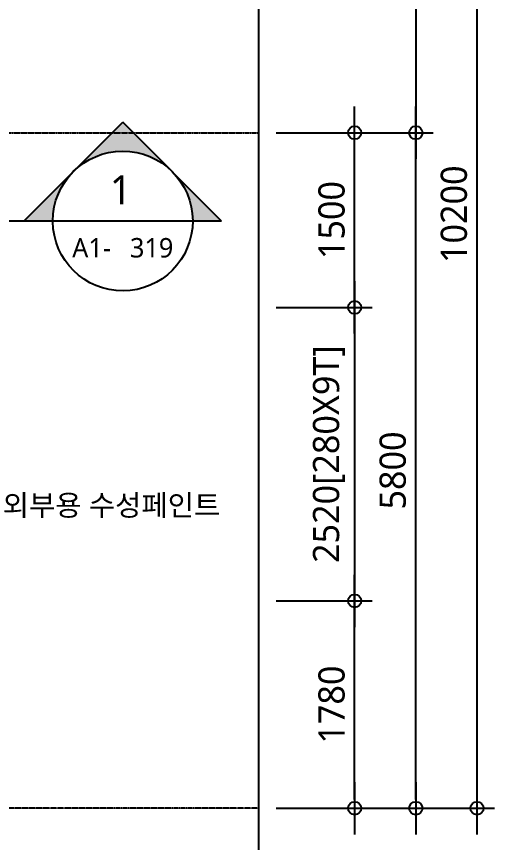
# Model space of a CAD drawing. Header units: millimetres. Extents: x -65167 to 413267, y -17142 to 66587.
# Drawn here: x 172943 to 177045, y 25244 to 32335 of the extents above; entities that cross this region are included whole.
import ezdxf
from ezdxf.enums import TextEntityAlignment as Align

# ---------------------------------------------------------------- set-up
doc = ezdxf.new("R2010")
doc.units = ezdxf.units.MM
doc.header["$LTSCALE"] = 75
doc.header["$MEASUREMENT"] = 0
doc.header["$PDSIZE"] = -10
doc.linetypes.add('CENTER', pattern=[2, 1.25, -0.25, 0.25, -0.25])
doc.layers.get('0').update_dxf_attribs({"linetype": 'CONTINUOUS'})
doc.layers.get('Defpoints').update_dxf_attribs({"color": 171, "linetype": 'CONTINUOUS'})
for name, color, linetype in [('CEN(ST)', 1, 'CENTER'), ('NDIM', 7, 'CONTINUOUS'), ('SYM', 7, 'CONTINUOUS'), ('TEXT', 3, 'CONTINUOUS'), ('TEXT(MIN)', 7, 'CONTINUOUS')]:
    doc.layers.add(name, color=color, linetype=linetype)
doc.styles.add('CGS', font='cgse', dxfattribs={"bigfont": 'cgs'})
doc.styles.add('나눔바른고딕', font='NanumBarunGothic.ttf')
doc.dimstyles.new('NDIM 1200', dxfattribs={"dimscale": 75, "dimtxt": 3, "dimasz": 1, "dimexe": 2, "dimexo": 2, "dimgap": 1, "dimtad": 1, "dimdec": 0, "dimdsep": 46, "dimtxsty": 'CGS', "dimblk": 'DOT0', "dimcen": 1, "dimdle": 8, "dimclrd": 256, "dimclre": 256, "dimclrt": 256, "dimadec": 0, "dimazin": 0, "dimtfac": 1, "dimtdec": 0, "dimtix": 1, "dimtmove": 2, "dimatfit": 3, "dimldrblk": 'DOT0', "dimfxl": 1, "dimtolj": 1, "dimtzin": 0, "dimlwd": -1, "dimlwe": -1, "dimarcsym": 0})

# ---------------------------------------------------------------- blocks, each defined once
blk = doc.blocks.new('중층평면도')
at = {"layer": 'CEN(ST)', "ltscale": 0.1}
for p, q in [((83387.5, -12904.5), (86987.5, -12904.5)), ((86987.5, -18704.5), (80426.9, -18704.5))]:
    blk.add_line(p, q, dxfattribs=at)
at = {"layer": 'Defpoints', "ltscale": 10000}
blk.add_lwpolyline([(86987.5, -19985.1), (66787.5, -19985.1), (66787.5, -6404.5), (86987.5, -6404.5)], close=True, dxfattribs=at)
blk = doc.blocks.new('DOT0')
blk.add_line((-3, 0), (3, 0))
at = {"color": 6}
blk.add_circle((0, 0), 0.75, dxfattribs=at)
blk = doc.blocks.new('*D1028')
at = {"layer": 'Defpoints', "color": 0, "ltscale": 0.4, "transparency": 16777216}
for p in [(175020, 35737.5), (175020, 25537.5), (176895, 25537.5)]:
    blk.add_point(p, dxfattribs=at)
at = {"layer": 'NDIM', "ltscale": 0.4, "transparency": 16777216}
for p, q in [((175170, 35737.5), (177045, 35737.5)), ((176895, 35662.5), (176895, 25612.5)), ((175170, 25537.5), (177045, 25537.5))]:
    blk.add_line(p, q, dxfattribs=at)
at = {"layer": 'NDIM', "ltscale": 0.4, "transparency": 16777216, "xscale": 75, "yscale": 75, "zscale": 75}
for p, rotation in [((176895, 35737.5), 90), ((176895, 25537.5), 270)]:
    blk.add_blockref('DOT0', p, dxfattribs=dict(at, rotation=rotation))
at = {"layer": 'NDIM', "ltscale": 0.4, "transparency": 16777216, "insert": (176697.8, 30637.5), "char_height": 225, "attachment_point": 5, "rotation": 90, "style": '나눔바른고딕'}
blk.add_mtext('\\A1;10200', dxfattribs=at)
blk = doc.blocks.new('*D1029')
at = {"layer": 'Defpoints', "color": 0, "ltscale": 0.4, "transparency": 16777216}
for p in [(175020, 35737.5), (175020, 31337.5), (176370, 31337.5)]:
    blk.add_point(p, dxfattribs=at)
at = {"layer": 'NDIM', "ltscale": 0.4, "transparency": 16777216}
for p, q in [((175170, 35737.5), (176520, 35737.5)), ((176370, 35662.5), (176370, 31412.5)), ((175170, 31337.5), (176520, 31337.5))]:
    blk.add_line(p, q, dxfattribs=at)
at = {"layer": 'NDIM', "ltscale": 0.4, "transparency": 16777216, "xscale": 75, "yscale": 75, "zscale": 75}
for p, rotation in [((176370, 35737.5), 90), ((176370, 31337.5), 270)]:
    blk.add_blockref('DOT0', p, dxfattribs=dict(at, rotation=rotation))
at = {"layer": 'NDIM', "ltscale": 0.4, "transparency": 16777216, "insert": (176172.8, 33537.5), "char_height": 225, "attachment_point": 5, "rotation": 90, "style": '나눔바른고딕'}
blk.add_mtext('\\A1;4400', dxfattribs=at)
blk = doc.blocks.new('*D1030')
at = {"layer": 'Defpoints', "color": 0, "ltscale": 0.4, "transparency": 16777216}
for p in [(175020, 31337.5), (176370, 31337.5), (175020, 25537.5)]:
    blk.add_point(p, dxfattribs=at)
at = {"layer": 'NDIM', "ltscale": 0.4, "transparency": 16777216}
for p, q in [((175170, 31337.5), (176520, 31337.5)), ((176370, 25612.5), (176370, 31262.5)), ((175170, 25537.5), (176520, 25537.5))]:
    blk.add_line(p, q, dxfattribs=at)
at = {"layer": 'NDIM', "ltscale": 0.4, "transparency": 16777216, "xscale": 75, "yscale": 75, "zscale": 75}
for p, rotation in [((176370, 31337.5), 90), ((176370, 25537.5), 270)]:
    blk.add_blockref('DOT0', p, dxfattribs=dict(at, rotation=rotation))
at = {"layer": 'NDIM', "ltscale": 0.4, "transparency": 16777216, "insert": (176172.8, 28437.5), "char_height": 225, "attachment_point": 5, "rotation": 90, "style": '나눔바른고딕'}
blk.add_mtext('\\A1;5800', dxfattribs=at)
blk = doc.blocks.new('GHYY')
at = {"layer": 'SYM'}
h = blk.add_hatch(color=256, dxfattribs=at)
h.paths.add_polyline_path([(84619.1, 12080.6), (84194.9, 11656.3, -0.414214), (85043.4, 11656.3)])
h.paths.add_polyline_path([(84194.9, 11656.3), (83770.6, 11232), (84019.1, 11232, -0.198912)])
h.paths.add_polyline_path([(85043.4, 11656.3, -0.198912), (85219.1, 11232), (85467.7, 11232)])
for p, q in [((83770.6, 11232), (84619.1, 12080.6)), ((85467.7, 11232), (84619.1, 12080.6)), ((83770.6, 11232), (84019.1, 11232)), ((84019.1, 11232), (85219.1, 11232)), ((85219.1, 11232), (86779, 11232)), ((87079, 11232), (87379, 11232))]:
    blk.add_line(p, q, dxfattribs=at)
blk.add_arc((84619.1, 11232), 600, 0, 359.56429, dxfattribs=at)
blk = doc.blocks.new('*D1351')
at = {"layer": 'Defpoints', "color": 0, "ltscale": 0.4, "transparency": 16777216}
for p in [(175020, 31337.5), (175845, 31337.5), (175020, 29837.5)]:
    blk.add_point(p, dxfattribs=at)
at = {"layer": 'NDIM', "ltscale": 0.4, "transparency": 16777216}
for p, q in [((175170, 31337.5), (175995, 31337.5)), ((175845, 29912.5), (175845, 31262.5)), ((175170, 29837.5), (175995, 29837.5))]:
    blk.add_line(p, q, dxfattribs=at)
at = {"layer": 'NDIM', "ltscale": 0.4, "transparency": 16777216, "xscale": 75, "yscale": 75, "zscale": 75}
for p, rotation in [((175845, 31337.5), 90), ((175845, 29837.5), 270)]:
    blk.add_blockref('DOT0', p, dxfattribs=dict(at, rotation=rotation))
at = {"layer": 'NDIM', "ltscale": 0.4, "transparency": 16777216, "insert": (175647.8, 30587.5), "char_height": 225, "attachment_point": 5, "rotation": 90, "style": '나눔바른고딕'}
blk.add_mtext('\\A1;1500', dxfattribs=at)
blk = doc.blocks.new('*D1352')
at = {"layer": 'Defpoints', "color": 0, "ltscale": 0.4, "transparency": 16777216}
for p in [(175020, 29837.5), (175020, 27317.5), (175845, 27317.5)]:
    blk.add_point(p, dxfattribs=at)
at = {"layer": 'NDIM', "ltscale": 0.4, "transparency": 16777216}
for p, q in [((175170, 29837.5), (175995, 29837.5)), ((175845, 29762.5), (175845, 27392.5)), ((175170, 27317.5), (175995, 27317.5))]:
    blk.add_line(p, q, dxfattribs=at)
at = {"layer": 'NDIM', "ltscale": 0.4, "transparency": 16777216, "xscale": 75, "yscale": 75, "zscale": 75}
for p, rotation in [((175845, 29837.5), 90), ((175845, 27317.5), 270)]:
    blk.add_blockref('DOT0', p, dxfattribs=dict(at, rotation=rotation))
at = {"layer": 'NDIM', "ltscale": 0.4, "transparency": 16777216, "insert": (175624.3, 28577.5), "char_height": 225, "attachment_point": 5, "rotation": 90, "style": '나눔바른고딕'}
blk.add_mtext('\\A1;2520[280X9T]', dxfattribs=at)
blk = doc.blocks.new('*D1353')
at = {"layer": 'Defpoints', "color": 0, "ltscale": 0.4, "transparency": 16777216}
for p in [(175020, 27317.5), (175845, 27317.5), (175020, 25537.5)]:
    blk.add_point(p, dxfattribs=at)
at = {"layer": 'NDIM', "ltscale": 0.4, "transparency": 16777216}
for p, q in [((175170, 27317.5), (175995, 27317.5)), ((175845, 25612.5), (175845, 27242.5)), ((175170, 25537.5), (175995, 25537.5))]:
    blk.add_line(p, q, dxfattribs=at)
at = {"layer": 'NDIM', "ltscale": 0.4, "transparency": 16777216, "xscale": 75, "yscale": 75, "zscale": 75}
for p, rotation in [((175845, 27317.5), 90), ((175845, 25537.5), 270)]:
    blk.add_blockref('DOT0', p, dxfattribs=dict(at, rotation=rotation))
at = {"layer": 'NDIM', "ltscale": 0.4, "transparency": 16777216, "insert": (175647.8, 26427.5), "char_height": 225, "attachment_point": 5, "rotation": 90, "style": '나눔바른고딕'}
blk.add_mtext('\\A1;1780', dxfattribs=at)

msp = doc.modelspace()

# ---------------------------------------------------------------- block references
msp.add_blockref('중층평면도', (88032.5, 44242))
at = {"xscale": -1}
msp.add_blockref('GHYY', (258473.9, 19347.1), dxfattribs=at)

# ---------------------------------------------------------------- texts
at = {"layer": 'TEXT', "style": '나눔바른고딕'}
msp.add_text('1', height=250, rotation=360, dxfattribs=at).set_placement((173744.2, 30721.8))
for s, p in [('A1-', (173420.7, 30266.4)), ('319', (173916.4, 30266.5))]:
    msp.add_text(s, height=166.67, dxfattribs=at).set_placement(p)
at = {"layer": 'TEXT(MIN)', "style": '나눔바른고딕'}
msp.add_text('외부용 수성페인트', height=180, rotation=360, dxfattribs=at).set_placement((172824.1, 28138.7), align=Align.MIDDLE_LEFT)

# ---------------------------------------------------------------- dimensions: what is measured, and where the dimension line sits
at = {"layer": 'NDIM', "ltscale": 0.4}
for base, p1, p2, angle, picture, middle in [((176895, 25537.5), (175020, 35737.5), (175020, 25537.5), 270, '*D1028', (176697.8, 30637.5)), ((176370, 31337.5), (175020, 35737.5), (175020, 31337.5), 270, '*D1029', (176172.8, 33537.5)), ((176370, 31337.5), (175020, 25537.5), (175020, 31337.5), 90, '*D1030', (176172.8, 28437.5)), ((175845, 31337.5), (175020, 29837.5), (175020, 31337.5), 90, '*D1351', (175647.8, 30587.5)), ((175845, 27317.5), (175020, 25537.5), (175020, 27317.5), 90, '*D1353', (175647.8, 26427.5))]:
    dim = msp.add_linear_dim(base=base, p1=p1, p2=p2, angle=angle, dimstyle='NDIM 1200', override={"dimtxsty": '나눔바른고딕'}, dxfattribs=at)
    dim.commit()
    dim.dimension.update_dxf_attribs({"geometry": picture, "text_midpoint": middle})
dim = msp.add_linear_dim(base=(175845, 27317.5), p1=(175020, 29837.5), p2=(175020, 27317.5), angle=270, text='<>[280X9T]', dimstyle='NDIM 1200', override={"dimtxsty": '나눔바른고딕'}, dxfattribs=at)
dim.commit()
dim.dimension.update_dxf_attribs({"geometry": '*D1352', "text_midpoint": (175624.3, 28577.5)})

doc.saveas('drawing.dxf')
